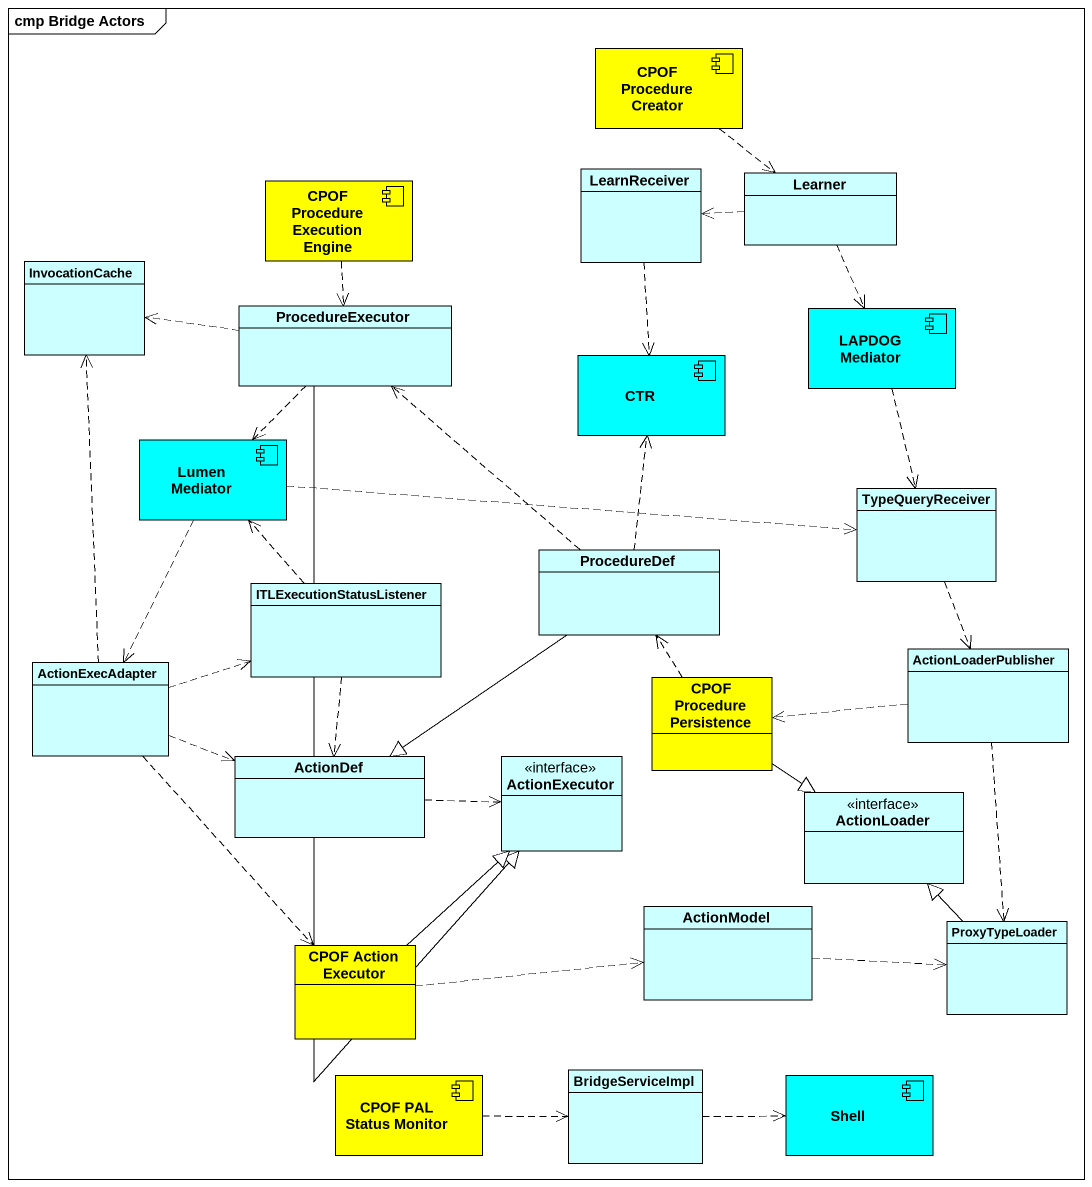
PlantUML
@startuml
mainframe cmp Bridge Actors
allowmixing
hide circle
hide empty members
component "CPOF Procedure Creator" as CPOF_Procedure_Creator #FFFF00
class LearnReceiver #CCFFFF
component "CPOF Procedure Execution Engine" as CPOF_Procedure_Execution #FFFF00
class Learner #CCFFFF
class InvocationCache #CCFFFF
class ProcedureExecutor #CCFFFF
component "LAPDOG Mediator" as LAPDOG_Mediator #00FFFF
component CTR #00FFFF
component "Lumen Mediator" as Lumen_Mediator #00FFFF
class TypeQueryReceiver #CCFFFF
class ITLExecutionStatusListener #CCFFFF
class ProcedureDef #CCFFFF
class ActionLoaderPublisher #CCFFFF
class ActionExecAdapter #CCFFFF
class "CPOF Procedure Persistence" as CPOF_Procedure_Persistence #FFFF00
class ActionDef #CCFFFF
class ActionExecutor <<interface>> #CCFFFF
class ActionLoader <<interface>> #CCFFFF
class "CPOF Action Executor" as CPOF_Action_Executor #FFFF00
class ActionModel #CCFFFF
class ProxyTypeLoader #CCFFFF
class BridgeServiceImpl #CCFFFF
component "CPOF PAL Status Monitor" as CPOF_PAL_Status_Monitor #FFFF00
component Shell #00FFFF
CPOF_Procedure_Creator ..> Learner
LearnReceiver ..> CTR
CPOF_Procedure_Execution ..> ProcedureExecutor
Learner .left.> LearnReceiver
Learner ..> LAPDOG_Mediator
ProcedureExecutor .left.> InvocationCache
ProcedureExecutor ..> Lumen_Mediator
ProcedureExecutor --|> ActionExecutor
LAPDOG_Mediator ..> TypeQueryReceiver
Lumen_Mediator .right.> TypeQueryReceiver
Lumen_Mediator ..> ActionExecAdapter
TypeQueryReceiver ..> ActionLoaderPublisher
ITLExecutionStatusListener .up.> Lumen_Mediator
ITLExecutionStatusListener ..> ActionDef
ProcedureDef .up.> ProcedureExecutor
ProcedureDef .up.> CTR
ProcedureDef --|> ActionDef
ActionLoaderPublisher .left.> CPOF_Procedure_Persistence
ActionLoaderPublisher ..> ProxyTypeLoader
ActionExecAdapter .up.> InvocationCache
ActionExecAdapter .right.> ITLExecutionStatusListener
ActionExecAdapter .right.> ActionDef
ActionExecAdapter ..> CPOF_Action_Executor
CPOF_Procedure_Persistence .up.> ProcedureDef
CPOF_Procedure_Persistence --|> ActionLoader
ActionDef .right.> ActionExecutor
CPOF_Action_Executor -up-|> ActionExecutor
CPOF_Action_Executor .right.> ActionModel
ActionModel .right.> ProxyTypeLoader
ProxyTypeLoader -up-|> ActionLoader
BridgeServiceImpl .right.> Shell
CPOF_PAL_Status_Monitor .right.> BridgeServiceImpl
@enduml
